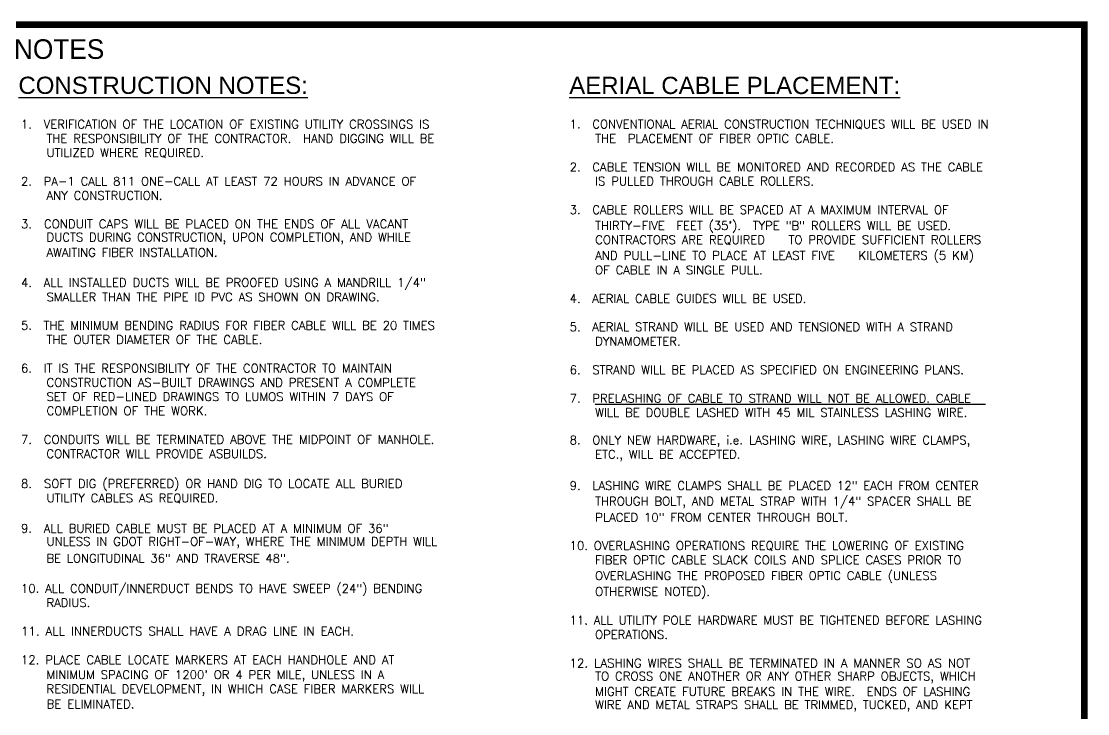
# Paper-space layout '3' of a CAD drawing. Extents: x 0.2 to 16.8, y 0.2 to 10.6.
# Drawn here: x 8.72 to 16.78, y 5.35 to 10.57 of the extents above; entities that cross this region are included whole.
import ezdxf
from ezdxf.enums import TextEntityAlignment as Align

# ---------------------------------------------------------------- set-up
doc = ezdxf.new("R2010")
doc.units = 0
doc.header["$MEASUREMENT"] = 0
doc.layers.add('Default', color=7, linetype='Continuous', lineweight=25)
doc.layers.add('T1 PAGE CALLOUTS', color=7, linetype='Continuous')
doc.styles.add('MCI', font='FRADM.TTF')
doc.styles.add('Simplex', font='simplex.shx')
doc.styles.get("Standard").update_dxf_attribs({"font": 'arial.ttf'})

# ---------------------------------------------------------------- blocks, each defined once
blk = doc.blocks.new('PAGE 3 BLOCK')
at = {"color": 0, "linetype": 'Continuous'}
blk.add_lwpolyline([(14.7522, 10.549, 0.05, 0.05, 0), (0.2511, 10.549, 0.05, 0.05, 0), (0.2511, 0.2459, 0.05, 0.05, 0), (16.753, 0.2459, 0.05, 0.05, 0), (16.753, 10.549, 0.05, 0.05, 0), (16.3556, 10.549, 0.05, 0.05, 0), (15.1496, 10.549, 0.05, 0.05, 0)], format="xyseb", close=True, dxfattribs=at)
at = {"transparency": 33554687, "style": 'MCI'}
blk.add_text('GENERAL NOTES', height=0.148265, dxfattribs=at).set_placement((8.5011, 10.3645), align=Align.MIDDLE_CENTER)
at = {"layer": 'T1 PAGE CALLOUTS', "color": 0, "linetype": 'ByBlock', "lineweight": -2, "char_height": 0.129956, "attachment_point": 7}
for s, insert in [('{\\LCONSTRUCTION NOTES:}', (8.6945, 10.0242)), ('{\\LAERIAL CABLE PLACEMENT:}', (12.8585, 10.0234))]:
    blk.add_mtext(s, dxfattribs=dict(at, insert=insert))
at = {"layer": 'T1 PAGE CALLOUTS', "color": 0, "linetype": 'ByBlock', "lineweight": -2, "attachment_point": 7, "style": 'Simplex'}
for s, insert, char_height in [('1.  VERIFICATION OF THE LOCATION OF EXISTING UTILITY CROSSINGS IS', (8.7135, 9.7646), 0.064688), ('1.  CONVENTIONAL AERIAL CONSTRUCTION TECHNIQUES WILL BE USED IN', (12.8612, 9.7595), 0.064599), ('THE RESPONSIBILITY OF THE CONTRACTOR.  HAND DIGGING WILL BE', (8.907, 9.6571), 0.064541), ('THE  PLACEMENT OF FIBER OPTIC CABLE.', (13.0547, 9.6571), 0.064681), ('UTILIZED WHERE REQUIRED.', (8.907, 9.5436), 0.064435), ('2.  CABLE TENSION WILL BE MONITORED AND RECORDED AS THE CABLE', (12.8612, 9.4412), 0.064582), ('2.  PA-1 CALL 811 ONE-CALL AT LEAST 72 HOURS IN ADVANCE OF', (8.7135, 9.3338), 0.064547), ('IS PULLED THROUGH CABLE ROLLERS.', (13.0547, 9.3346), 0.064514), ('ANY CONSTRUCTION.', (8.907, 9.2263), 0.064525), ('3.  CABLE ROLLERS WILL BE SPACED AT A MAXIMUM INTERVAL OF', (12.8612, 9.1188), 0.064545), ('3.  CONDUIT CAPS WILL BE PLACED ON THE ENDS OF ALL VACANT', (8.7135, 9.0113), 0.065367), ('THIRTY-FIVE  FEET (35\').  TYPE "B" ROLLERS WILL BE USED.', (13.0547, 8.9779), 0.064604), ('DUCTS DURING CONSTRUCTION, UPON COMPLETION, AND WHILE', (8.907, 8.8918), 0.064677), ('CONTRACTORS ARE REQUIRED    TO PROVIDE SUFFICIENT ROLLERS', (13.0547, 8.8857), 0.064716), ('AWAITING FIBER INSTALLATION.', (8.907, 8.7963), 0.064449), ('AND PULL-LINE TO PLACE AT LEAST FIVE    KILOMETERS (5 KM)', (13.0547, 8.7514), 0.065319), ('OF CABLE IN A SINGLE PULL.', (13.0539, 8.6639), 0.064594), ('4.  ALL INSTALLED DUCTS WILL BE PROOFED USING A MANDRILL 1/4"', (8.7135, 8.5469), 0.064761), ('SMALLER THAN THE PIPE ID PVC AS SHOWN ON DRAWING.', (8.907, 8.4601), 0.064549), ('4.  AERIAL CABLE GUIDES WILL BE USED.', (12.8612, 8.448), 0.06447), ('5.  THE MINIMUM BENDING RADIUS FOR FIBER CABLE WILL BE 20 TIMES', (8.7135, 8.2451), 0.064505), ('5.  AERIAL STRAND WILL BE USED AND TENSIONED WITH A STRAND', (12.8612, 8.2339), 0.064471), ('THE OUTER DIAMETER OF THE CABLE.', (8.907, 8.1376), 0.06497), ('DYNAMOMETER.', (13.0547, 8.1255), 0.064391), ('6.  IT IS THE RESPONSIBILITY OF THE CONTRACTOR TO MAINTAIN', (8.7135, 7.9217), 0.064712), ('6.  STRAND WILL BE PLACED AS SPECIFIED ON ENGINEERING PLANS.', (12.8612, 7.9097), 0.064515), ('CONSTRUCTION AS-BUILT DRAWINGS AND PRESENT A COMPLETE', (8.907, 7.8142), 0.064642), ('SET OF RED-LINED DRAWINGS TO LUMOS WITHIN 7 DAYS OF', (8.907, 7.7067), 0.064613), ('7.  PRELASHING OF CABLE TO STRAND WILL NOT BE ALLOWED. CABLE', (12.8612, 7.6947), 0.064548), ('COMPLETION OF THE WORK.', (8.907, 7.5992), 0.065216), ('WILL BE DOUBLE LASHED WITH 45 MIL STAINLESS LASHING WIRE.', (13.0547, 7.5872), 0.064472), ('7.  CONDUITS WILL BE TERMINATED ABOVE THE MIDPOINT OF MANHOLE.', (8.7135, 7.3834), 0.064954), ('8.  ONLY NEW HARDWARE, i.e. LASHING WIRE, LASHING WIRE CLAMPS,', (12.8612, 7.3593), 0.064554), ('CONTRACTOR WILL PROVIDE ASBUILDS.', (8.9062, 7.2757), 0.064695), ('ETC., WILL BE ACCEPTED.', (13.0547, 7.2518), 0.064712), ('8.  SOFT DIG (PREFERRED) OR HAND DIG TO LOCATE ALL BURIED', (8.7135, 7.0283), 0.065286), ('9.  LASHING WIRE CLAMPS SHALL BE PLACED 12" EACH FROM CENTER', (12.8612, 7.0353), 0.064611), ('UTILITY CABLES AS REQUIRED.', (8.907, 6.9353), 0.06444), ('THROUGH BOLT, AND METAL STRAP WITH 1/4" SPACER SHALL BE', (13.0547, 6.8957), 0.064542), ('PLACED 10" FROM CENTER THROUGH BOLT.', (13.0547, 6.7954), 0.064783), ('9.  ALL BURIED CABLE MUST BE PLACED AT A MINIMUM OF 36"', (8.7135, 6.712), 0.064797), ('UNLESS IN GDOT RIGHT-OF-WAY, WHERE THE MINIMUM DEPTH WILL', (8.907, 6.5939), 0.064605), ('10. OVERLASHING OPERATIONS REQUIRE THE LOWERING OF EXISTING', (12.8612, 6.5758), 0.064644), ('BE LONGITUDINAL 36" AND TRAVERSE 48".', (8.907, 6.4864), 0.064069), ('FIBER OPTIC CABLE SLACK COILS AND SPLICE CASES PRIOR TO', (13.0547, 6.4735), 0.064863), ('OVERLASHING THE PROPOSED FIBER OPTIC CABLE (UNLESS', (13.0539, 6.3331), 0.06464), ('10. ALL CONDUIT/INNERDUCT BENDS TO HAVE SWEEP (24") BENDING', (8.7135, 6.237), 0.064656), ('OTHERWISE NOTED).', (13.0539, 6.213), 0.065233), ('RADIUS.', (8.907, 6.151), 0.06431), ('11. ALL UTILITY POLE HARDWARE MUST BE TIGHTENED BEFORE LASHING', (12.8612, 6.0186), 0.064506), ('11. ALL INNERDUCTS SHALL HAVE A DRAG LINE IN EACH.', (8.7135, 5.9351), 0.065735), ('OPERATIONS.', (13.0539, 5.9103), 0.064528), ('12. PLACE CABLE LOCATE MARKERS AT EACH HANDHOLE AND AT', (8.7135, 5.7193), 0.064896), ('12. LASHING WIRES SHALL BE TERMINATED IN A MANNER SO AS NOT', (12.8612, 5.6942), 0.065557), ("MINIMUM SPACING OF 1200' OR 4 PER MILE, UNLESS IN A", (8.907, 5.5877), 0.064551), ('TO CROSS ONE ANOTHER OR ANY OTHER SHARP OBJECTS, WHICH', (13.0547, 5.5757), 0.064907), ('RESIDENTIAL DEVELOPMENT, IN WHICH CASE FIBER MARKERS WILL', (8.907, 5.4802), 0.064634), ('MIGHT CREATE FUTURE BREAKS IN THE WIRE.  ENDS OF LASHING', (13.0547, 5.4794), 0.06474), ('BE ELIMINATED.', (8.907, 5.3848), 0.065193), ('WIRE AND METAL STRAPS SHALL BE TRIMMED, TUCKED, AND KEPT', (13.0547, 5.3607), 0.06448)]:
    blk.add_mtext(s, dxfattribs=dict(at, insert=insert, char_height=char_height))

psp = doc.layouts.new('3')

# ---------------------------------------------------------------- linework, layer by layer
at = {"layer": 'T1 PAGE CALLOUTS', "color": 0, "linetype": 'ByBlock', "lineweight": -2}
psp.add_lwpolyline([(13.0547, 7.6826), (16.0045, 7.6826)], dxfattribs=at)

# ---------------------------------------------------------------- block references
at = {"layer": 'Default'}
psp.add_blockref('PAGE 3 BLOCK', (0, 0), dxfattribs=at)

doc.saveas('drawing.dxf')
